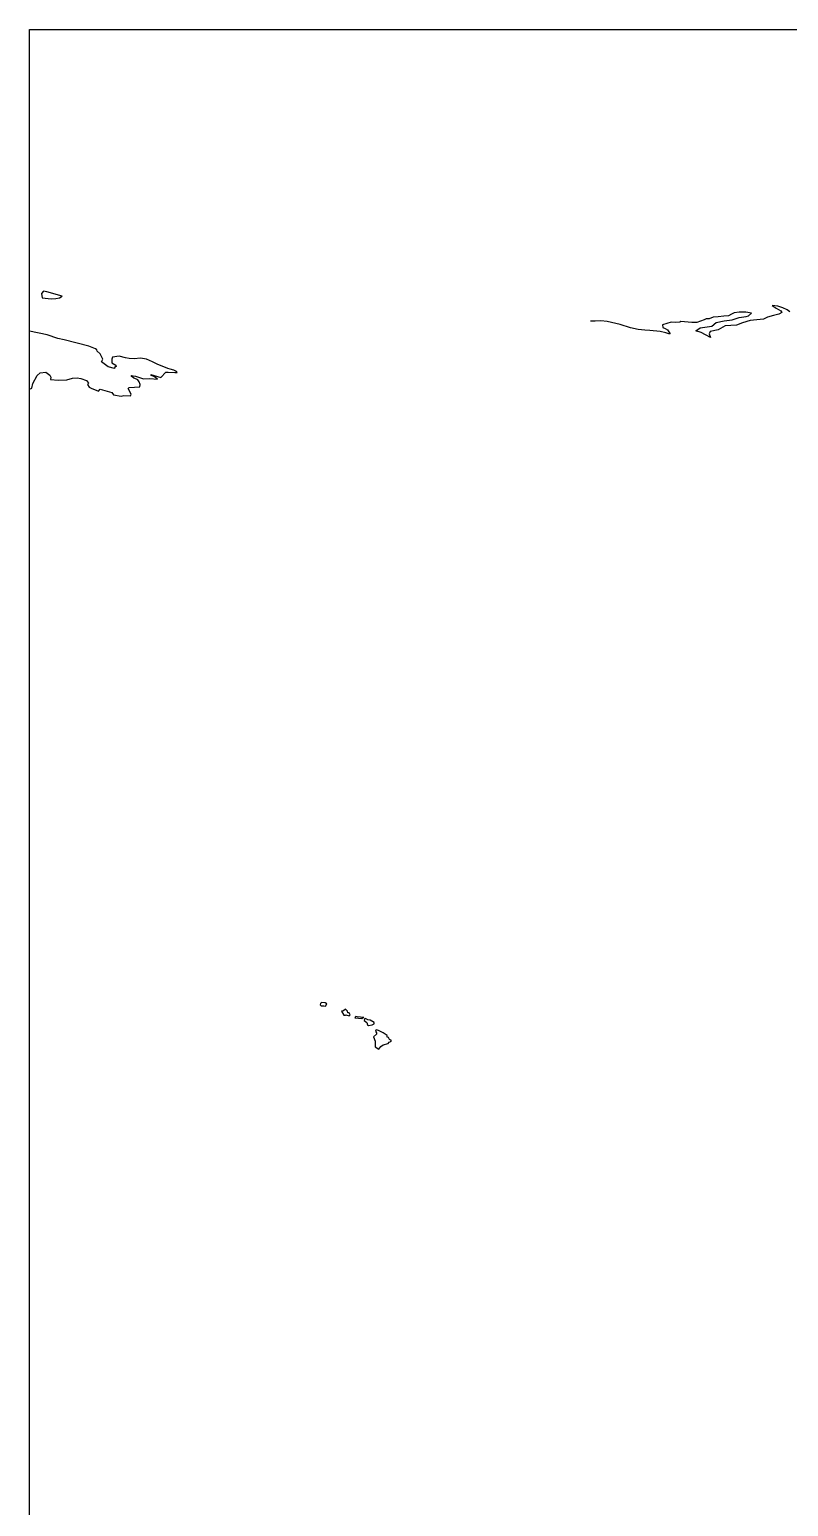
# Model space of a CAD drawing. Extents: x -180 to 180, y -90 to 90.
# Drawn here: x -179.9 to -127.1, y -12.9 to 89.9 of the extents above; entities that cross this region are included whole.
import ezdxf

# ---------------------------------------------------------------- set-up
doc = ezdxf.new("R2010")
doc.units = 0
doc.header["$MEASUREMENT"] = 0
doc.layers.add('SHORE', color=131, linetype='CONTINUOUS')
doc.layers.add('World_Raster', color=7, linetype='CONTINUOUS')
picture_1 = doc.add_image_def('image1.tif', size_in_pixel=(720, 360))

msp = doc.modelspace()

# ---------------------------------------------------------------- linework, layer by layer
at = {"layer": 'SHORE', "linetype": 'Continuous'}
for points in [[(-178.399948, 71.166603), (-178.080704, 71.182747), (-177.830429, 71.229858), (-177.62442, 71.346939), (-178.690399, 71.65696), (-178.931564, 71.69561), (-179.068314, 71.531296), (-179.016632, 71.219833), (-178.399948, 71.166603)], [(-126.962669, 70.251656), (-127.148056, 70.397232), (-127.463676, 70.535118), (-127.807404, 70.657768), (-128.212204, 70.703278), (-127.91748, 70.503456), (-127.601868, 70.327209), (-127.521873, 70.204567), (-127.736137, 70.096893), (-128.105423, 70.011978), (-128.520111, 69.889511), (-128.809479, 69.737152), (-129.739014, 69.659569), (-130.259979, 69.484406), (-130.692139, 69.31723), (-131.469315, 69.293129), (-131.795761, 69.103851), (-131.971298, 68.997986), (-132.509644, 68.884064), (-132.585312, 68.726028), (-132.48671, 68.478561), (-133.135269, 68.815193), (-133.515915, 68.934845), (-133.209518, 69.153999), (-132.41423, 69.268715), (-132.099548, 69.503677), (-131.55072, 69.625877), (-130.990952, 69.702759), (-130.499603, 69.870636), (-130.004364, 69.932335), (-129.84613, 69.985847), (-129.645813, 70.167664), (-130.038177, 70.222885), (-130.508255, 70.221977), (-130.855408, 70.175323), (-131.031845, 70.090721), (-131.242584, 69.983253), (-131.572891, 69.944611), (-131.962799, 69.905907), (-132.304306, 69.874863), (-132.599472, 69.775597), (-132.798492, 69.775246), (-132.937653, 69.691536), (-133.44397, 69.523888), (-133.791168, 69.523224), (-134.572327, 69.589958), (-134.640167, 69.544365), (-134.900314, 69.513596), (-135.235535, 69.543259), (-135.840302, 69.352959), (-135.811279, 69.164207), (-135.655869, 69.096626), (-135.495209, 69.00647), (-135.292114, 68.736), (-135.406525, 68.720749), (-135.599625, 68.788025), (-135.999405, 68.892586), (-136.727921, 68.966499), (-137.05719, 68.980972), (-137.524857, 69.032814), (-138.071411, 69.152458), (-138.791794, 69.385269), (-139.697006, 69.587967), (-140.130905, 69.640213), (-140.535736, 69.60154), (-140.855591, 69.612434)], [(-179.90683, 64.867088), (-179.746872, 64.954338), (-179.672226, 65.276199), (-179.377518, 65.828773), (-179.174911, 66.012962), (-178.771423, 66.068367), (-178.493286, 65.849098), (-178.423584, 65.702942), (-178.44989, 65.556839), (-177.912628, 65.499466), (-177.308212, 65.537094), (-176.921967, 65.640022), (-176.579102, 65.655258), (-176.32486, 65.626549), (-175.933578, 65.474014), (-175.789017, 65.284843), (-175.867279, 65.204628), (-175.748032, 65.023148), (-175.623718, 64.950996), (-175.097198, 64.742622), (-174.98349, 64.865517), (-174.175781, 64.636185), (-174.057022, 64.477913), (-173.520111, 64.399757), (-173.341217, 64.436066), (-172.873352, 64.400955), (-172.821487, 64.52343), (-173.046753, 64.912483), (-172.961441, 64.984901), (-172.59906, 65.014534), (-172.232895, 65.037018), (-172.207565, 65.189697), (-172.26651, 65.393425), (-172.358688, 65.531776), (-172.611038, 65.648117), (-172.649033, 65.648048), (-172.778931, 65.764732), (-172.839478, 65.823135), (-172.52066, 65.779846), (-171.97998, 65.605476), (-171.526382, 65.628242), (-170.996643, 65.578148), (-171.205963, 65.723824), (-171.402817, 65.825829), (-171.464905, 65.906212), (-170.772522, 65.695412), (-170.408997, 66.054733), (-170.245071, 66.06971), (-169.783249, 66.026611), (-169.628769, 66.041534), (-169.669037, 66.100136), (-169.862503, 66.195145), (-170.125443, 66.275459), (-170.269485, 66.311913), (-171.023575, 66.619644), (-171.335999, 66.781334), (-171.754333, 66.972641), (-172.174301, 67.031029), (-172.62558, 66.978386), (-172.970734, 67.007347), (-173.228561, 67.051254), (-173.671295, 67.1763), (-174.132965, 67.093971), (-174.16748, 66.960716), (-174.174637, 66.716949), (-173.887543, 66.540558), (-173.864609, 66.452263), (-173.998352, 66.385788), (-173.98967, 66.304932), (-174.431503, 66.421761), (-174.896881, 66.782021), (-174.802567, 66.974304), (-174.985275, 67.329582), (-175.185394, 67.522316), (-175.218506, 67.618958), (-175.310333, 67.685783), (-175.786942, 67.863716), (-177.505707, 68.308968), (-177.925522, 68.390617), (-178.687576, 68.659424), (-179.900238, 68.913033)], [(-159.305527, 21.958225), (-159.208115, 22.123762), (-159.324585, 22.193462), (-159.583542, 22.19927), (-159.656387, 22.148243), (-159.664459, 22.052853), (-159.602982, 21.970316), (-159.423233, 21.98341), (-159.305527, 21.958225)], [(-157.641968, 21.282394), (-157.57164, 21.349564), (-157.652008, 21.483902), (-157.740097, 21.478735), (-157.772888, 21.592405), (-157.908905, 21.731907), (-158.043152, 21.61824), (-158.19545, 21.607908), (-158.029861, 21.32373), (-157.900009, 21.328896), (-157.883545, 21.354729), (-157.641968, 21.282394)], [(-157.180969, 21.256559), (-157.088593, 21.225561), (-156.638153, 21.194557), (-156.686249, 21.132557), (-156.779037, 21.080889), (-157.23085, 21.117056), (-157.180969, 21.256559)], [(-156.30304, 20.615873), (-156.049316, 20.646875), (-155.917191, 20.729544), (-155.914871, 20.807047), (-156.192215, 20.967216), (-156.347153, 20.991709), (-156.511993, 21.086054), (-156.576324, 21.060221), (-156.618835, 20.956882), (-156.411316, 20.81221), (-156.372696, 20.65204), (-156.30304, 20.615873)], [(-155.579163, 18.962484), (-155.446457, 19.153658), (-155.278305, 19.256994), (-154.933517, 19.344831), (-154.856247, 19.436562), (-154.744019, 19.499838), (-154.716354, 19.572172), (-154.853973, 19.639341), (-154.907837, 19.768511), (-155.014816, 19.789179), (-155.007996, 19.913183), (-155.275101, 20.104357), (-155.568497, 20.229834), (-155.727615, 20.300695), (-155.805405, 20.280027), (-155.828781, 20.212856), (-155.758713, 20.095911), (-155.74292, 20.006187), (-155.959671, 19.825346), (-155.850494, 19.520502), (-155.830505, 19.122658), (-155.579163, 18.962484)]]:
    msp.add_lwpolyline(points, dxfattribs=at)

# ---------------------------------------------------------------- pictures from other files: only their frames are drawn
at = {"layer": 'World_Raster'}
image = msp.add_image(picture_1, insert=(-179.901642, -89.98465), size_in_units=(359.7601, 179.88005), dxfattribs=at)
image.dxf.flags = 7

doc.saveas('drawing.dxf')
